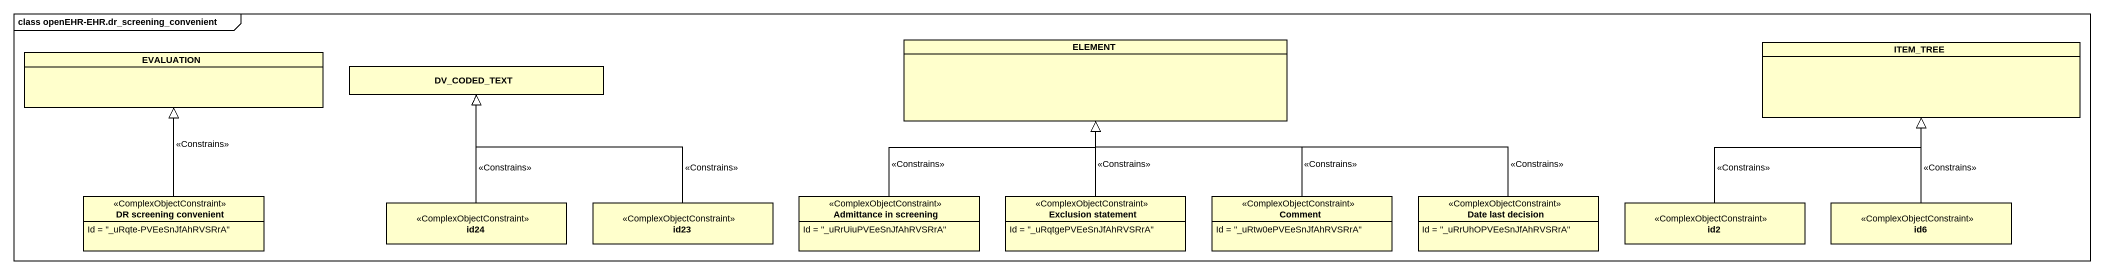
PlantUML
@startuml
mainframe class openEHR-EHR.dr_screening_convenient
hide circle
hide empty members
class ELEMENT
class ITEM_TREE
class EVALUATION
class DV_CODED_TEXT
class "DR screening convenient" as DR_screening_convenient <<ComplexObjectConstraint>> {
  Id = "_uRqte-PVEeSnJfAhRVSRrA"
}
class id24 <<ComplexObjectConstraint>>
class id23 <<ComplexObjectConstraint>>
class "Admittance in screening" as Admittance_in_screening <<ComplexObjectConstraint>> {
  Id = "_uRrUiuPVEeSnJfAhRVSRrA"
}
class "Exclusion statement" as Exclusion_statement <<ComplexObjectConstraint>> {
  Id = "_uRqtgePVEeSnJfAhRVSRrA"
}
class Comment <<ComplexObjectConstraint>> {
  Id = "_uRtw0ePVEeSnJfAhRVSRrA"
}
class "Date last decision" as Date_last_decision <<ComplexObjectConstraint>> {
  Id = "_uRrUhOPVEeSnJfAhRVSRrA"
}
class id2 <<ComplexObjectConstraint>>
class id6 <<ComplexObjectConstraint>>
DR_screening_convenient -up-|> EVALUATION : <<Constrains>>
id24 -up-|> DV_CODED_TEXT : <<Constrains>>
id23 -up-|> DV_CODED_TEXT : <<Constrains>>
Admittance_in_screening -up-|> ELEMENT : <<Constrains>>
Exclusion_statement -up-|> ELEMENT : <<Constrains>>
Comment -up-|> ELEMENT : <<Constrains>>
Date_last_decision -left-|> ELEMENT : <<Constrains>>
id2 -up-|> ITEM_TREE : <<Constrains>>
id6 -up-|> ITEM_TREE : <<Constrains>>
@enduml
